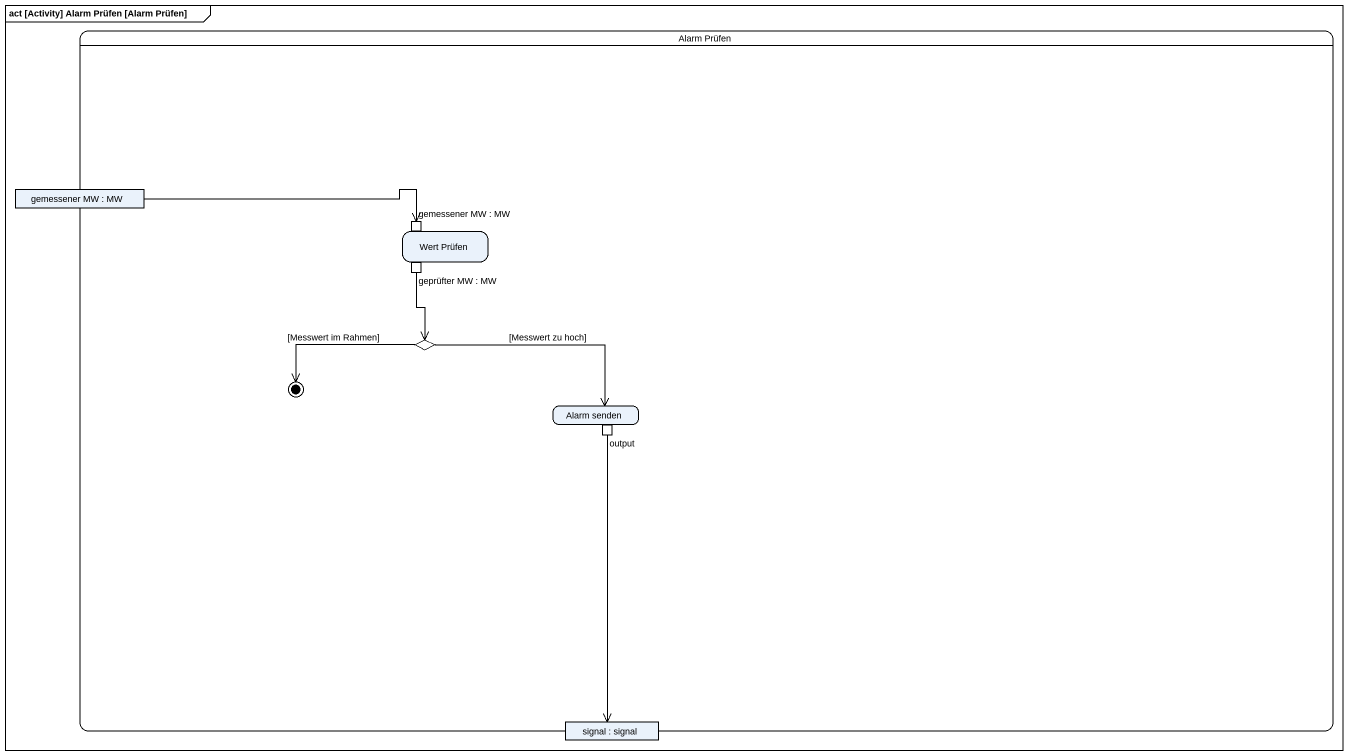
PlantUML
@startuml
mainframe act [Activity] Alarm Prüfen [Alarm Prüfen]
hide empty description
state "Alarm Prüfen" as Alarm_Prüfen {
  state "gemessener MW : MW" as gemessener_MW <<object>>
  state "Wert Prüfen" as Wert_Prüfen {
    state "gemessener MW : MW" as gemessener_MW_MW <<inputPin>>
    state "geprüfter MW : MW" as geprüfter_MW_MW <<outputPin>>
  }
  state choice1 <<choice>>
  state "Alarm senden" as Alarm_senden {
    state output <<outputPin>>
  }
  state "signal : signal" as signal <<object>>
  choice1 -left-> [*] : [Messwert im Rahmen]
}
gemessener_MW -right-> gemessener_MW_MW
geprüfter_MW_MW --> choice1
choice1 -right-> Alarm_senden : [Messwert zu hoch]
output --> signal
@enduml
